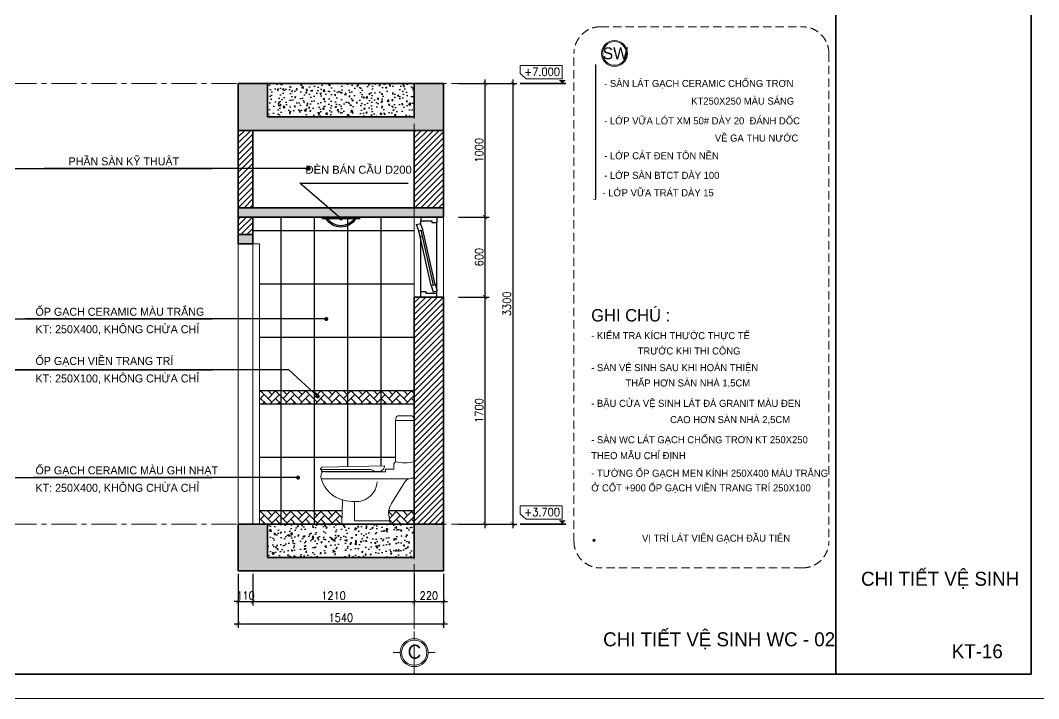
# Model space of a CAD drawing. Header units: millimetres. Extents: x -529782 to -142003, y -492574 to -273331.
# Drawn here: x -215221 to -207585, y -453544 to -448462 of the extents above; entities that cross this region are included whole.
import ezdxf
from ezdxf.enums import TextEntityAlignment as Align

# ---------------------------------------------------------------- set-up
doc = ezdxf.new("R2010")
doc.units = ezdxf.units.MM
doc.header["$LTSCALE"] = 500
doc.header["$MEASUREMENT"] = 0
doc.header["$PDMODE"] = 3
doc.linetypes.add('CENTER', pattern=[2, 1.25, -0.25, 0.25, -0.25])
doc.linetypes.add('HIDDEN', pattern=[0.375, 0.25, -0.125])
doc.layers.get('0').update_dxf_attribs({"linetype": 'CONTINUOUS', "lineweight": 13})
doc.layers.get('Defpoints').update_dxf_attribs({"color": 255, "linetype": 'CONTINUOUS', "lineweight": 13})
for name, color, linetype, lineweight in [('1.cat 30', 30, 'CONTINUOUS', 35), ('2.thay 145', 145, 'CONTINUOUS', 18), ('3.manh 08', 8, 'CONTINUOUS', 9), ('5.noi that 15', 15, 'CONTINUOUS', 9), ('6.khuat 75', 75, 'HIDDEN', 18), ('7.tim 67', 67, 'CENTER', 9), ('9.text \xad white', 7, 'CONTINUOUS', 15), ('CA.dim 08', 251, 'CONTINUOUS', 13), ('CA.text \xad white', 7, 'CONTINUOUS', 15), ('CA.thay 145', 145, 'CONTINUOUS', 18), ('Dim', 145, 'CONTINUOUS', 15), ('noithat', 15, 'CONTINUOUS', 9)]:
    doc.layers.add(name, color=color, linetype=linetype, lineweight=lineweight)
for name, color, linetype in [('Furniture', 155, 'CONTINUOUS'), ('HACH', 250, 'CONTINUOUS'), ('MANH', 5, 'CONTINUOUS'), ('NETTHAY', 7, 'CONTINUOUS'), ('THAY', 7, 'CONTINUOUS'), ('TUONG', 4, 'CONTINUOUS'), ('WHITE', 7, 'CONTINUOUS')]:
    doc.layers.add(name, color=color, linetype=linetype)
doc.styles.add('CA.JSC1', font='')
doc.styles.add('hdgroup', font='')
doc.styles.get("Standard").update_dxf_attribs({"font": 'txt.shx', "width": 0.9})
doc.styles.get('CA.JSC1').set_extended_font_data('.VnAvantH')
doc.styles.get('hdgroup').set_extended_font_data('.VnAvantH')
doc.dimstyles.new('CA 30', dxfattribs={"dimscale": 0, "dimtxt": 60, "dimasz": 30, "dimexe": 30, "dimexo": 0, "dimgap": 15, "dimtad": 1, "dimdec": 0, "dimzin": 0, "dimdsep": 46, "dimtxsty": 'Standard', "dimblk": 'ARCHTICK', "dimcen": 0.09, "dimdle": 30, "dimclrd": 256, "dimclre": 256, "dimclrt": 7, "dimadec": 0, "dimazin": 0, "dimtfac": 1, "dimtdec": 0, "dimtix": 1, "dimtmove": 2, "dimatfit": 3, "dimldrblk": 'DOT', "dimfxl": 1, "dimtolj": 1, "dimtzin": 0, "dimarcsym": 0})
pattern_1 = [(49.99999999999999, (-116857.2108846191, -27822.4589571422), (50.20821278205274, -4.392649448781658), [5.25, -57.75]), (355, (-116857.2108846191, -27822.4589571422), (-9.71259335291, 52.65344935900083), [4.2, -46.2]), (100.4514, (-116853.0268670191, -27822.82501094218), (40.49565671998151, 48.26076794426675), [4.461813299999996, -49.07994783999996]), (46.18420000000001, (-116857.2108846191, -27808.4589571422), (74.70687340379511, -11.58633100303127), [7.875, -86.625]), (96.6356, (-116850.9853124691, -27809.42448863218), (65.42638938840923, 68.18825096303092), [6.69272016, -73.61991]), (351.1842, (-116857.2108846191, -27808.4589571422), (65.42633615935391, 68.18830206477273), [6.3, -69.3]), (21, (-116850.2108846191, -27811.9589571422), (41.78349364829231, -28.18332234657372), [5.25, -57.75]), (326.0000000000001, (-116850.2108846191, -27811.9589571422), (17.03207323451072, 50.76050315327971), [4.2, -46.2]), (71.4514, (-116846.7289283091, -27814.30756956222), (58.8155840007043, 22.57713476969667), [4.4618133, -49.07994784]), (37.50000000000001, (-116857.2108846191, -27822.4589571422), (0.8511898722103468, 23.30256976819181), [0, -45.64, 0, -46.9, 0, -46.375]), (7.499999999999999, (-116857.2108846191, -27822.4589571422), (18.4148676209504, 27.60881983176522), [0, -26.74, 0, -44.59, 0, -17.675]), (327.5, (-116872.8208846191, -27822.4589571422), (37.36757053206864, -1.578841021406586), [0, -17.5, 0, -54.6, 0, -72.45]), (317.5, (-116879.8208846191, -27822.4589571422), (40.82303185396704, 7.007348763262234), [0, -22.75, 0, -36.26, 0, -51.45]), (45, (-116857.2108846191, -27822.4589571422), (-21.03642674029979, 21.03642674029979), []), (45, (-116857.2108846191, -27813.88395714218), (-21.03642674029979, 21.03642674029979), [])]
pattern_2 = [(45, (-116857.2108846191, -27822.4589571422), (-22.09708691207961, 22.09708691207961), [])]
pattern_3 = [(45, (-116857.2108846191, -27822.4589571422), (4.440892098500626e-15, 56.5685424949238), [120, -40]), (135, (-116828.9266133691, -27794.17468589218), (4.440892098500626e-15, 56.5685424949238), [120, -40])]
pattern_4 = [(49.99999999999999, (-116857.2108846191, -27822.4589571422), (107.589027390113, -9.412820247389266), [11.25, -123.75]), (355, (-116857.2108846191, -27822.4589571422), (-20.81270004195, 112.8288200550018), [9, -99]), (100.4514, (-116848.2451326191, -27823.24335814221), (86.77640725710323, 103.415931309143), [9.561028499999992, -105.1713167999999]), (46.18420000000001, (-116857.2108846191, -27792.4589571422), (160.0861572938467, -24.82785214935271), [16.875, -185.625]), (96.6356, (-116843.8703728691, -27794.52795319218), (140.1994058323055, 146.1176806350663), [14.3415432, -157.75695]), (351.1842, (-116857.2108846191, -27792.4589571422), (140.1992917700441, 146.1177901387987), [13.5, -148.5]), (21, (-116842.2108846191, -27799.9589571422), (89.53605781776925, -60.39283359980082), [11.25, -123.75]), (326.0000000000001, (-116842.2108846191, -27799.9589571422), (36.49729978823726, 108.772506757028), [9, -99]), (71.4514, (-116834.7495496691, -27804.9916980422), (126.0333942872235, 48.37957450649286), [9.5610285, -105.1713168]), (37.50000000000001, (-116857.2108846191, -27822.4589571422), (1.8239782975936, 49.93407807469672), [0, -97.8, 0, -100.5, 0, -99.375]), (7.499999999999999, (-116857.2108846191, -27822.4589571422), (39.46043061632229, 59.16175678235403), [0, -57.3, 0, -95.55, 0, -37.875]), (327.5, (-116890.6608846191, -27822.4589571422), (80.07336542586137, -3.38323076015697), [0, -37.5, 0, -117, 0, -155.25]), (317.5, (-116905.6608846191, -27822.4589571422), (87.47792540135794, 15.01574734984765), [0, -48.75, 0, -77.69999999999999, 0, -110.25])]

# ---------------------------------------------------------------- blocks, each defined once
blk = doc.blocks.new('Ìwefewf')
at = {"layer": 'MANH'}
for p, q in [((-95002.33444411517, -422245.7928821524), (-95002.33444411517, -422217.7159306065)), ((-94895.22940171388, -422695.1736892536), (-94987.57831978059, -422284.258171959)), ((-94882.33444411529, -422733.6389790602), (-94882.33444411529, -422229.7159306065)), ((-94926.1390281551, -422703.4558986969), (-95018.48794622181, -422292.5403814022)), ((-95002.33444411517, -422749.7159306061), (-95002.33444411517, -422329.4313879173)), ((-94882.33444411529, -422761.715930606), (-94882.33444411529, -422741.9933584666))]:
    blk.add_line(p, q, dxfattribs=at)
at = {"layer": 'NETTHAY'}
for p, q in [((-95002.33444411517, -422189.7159306066), (-94882.33444411529, -422189.7159306066)), ((-95002.33444411517, -422189.7159306066), (-95002.33444411517, -422217.7159306065)), ((-94882.33444411529, -422189.7159306066), (-94882.33444411529, -422229.7159306065)), ((-95035.36064138095, -422246.1759417404), (-95004.45101493975, -422237.8937322971)), ((-95018.48794622181, -422292.5403814022), (-95035.36064138095, -422246.1759417404)), ((-95018.48794622181, -422292.5403814022), (-94987.57831978059, -422284.258171959)), ((-94987.57831978059, -422284.258171959), (-95004.45101493975, -422237.8937322971)), ((-95002.33444411517, -422217.7159306065), (-94921.12971506835, -422217.7159306065)), ((-94921.12971506835, -422217.7159306065), (-94921.12971506835, -422229.7159306065)), ((-94921.12971506835, -422229.7159306065), (-94882.33444411529, -422229.7159306065)), ((-94926.1390281551, -422703.4558986969), (-94895.22940171388, -422695.1736892536)), ((-94926.1390281551, -422703.4558986969), (-94911.1274997319, -422749.8203383587)), ((-94911.1554757049, -422749.7159306061), (-94880.24584926371, -422741.4337211628)), ((-94895.22940171388, -422695.1736892536), (-94880.2178732907, -422741.5381289154)), ((-95002.33444411517, -422789.715930606), (-95002.33444411517, -422749.7159306061)), ((-94963.5391731621, -422749.7159306061), (-95002.33444411517, -422749.7159306061)), ((-94882.33444411529, -422789.7159306059), (-95002.33444411517, -422789.715930606)), ((-94963.5391731621, -422761.715930606), (-94963.5391731621, -422749.7159306061)), ((-94882.33444411529, -422761.715930606), (-94963.5391731621, -422761.715930606)), ((-94882.33444411529, -422789.7159306059), (-94882.33444411529, -422761.715930606))]:
    blk.add_line(p, q, dxfattribs=at)
at = {"layer": 'TUONG'}
blk.add_line((-95003.03313300118, -422288.3992766806), (-94910.68421493447, -422699.3147939752), dxfattribs=at)
blk = doc.blocks.new('BAN CAU CLASS- MBEN')
for p, q in [((41.0106981567078, 465.0460493651262), (41.0106981567078, 780.2872343275435)), ((180.8327875628565, 776.1386484590657), (41.0106981567078, 776.1386484590657)), ((58.95720048691146, 809.7916361066505), (163.1483984920778, 809.7916361066582)), ((180.8327875628584, 780.0836881571522), (180.8327875628347, 362.8714093535)), ((41.0106981567078, 465.0460493651262), (27.81910794397118, 454.6066791532721)), ((-514.1981211576676, 423.5105359767986), (-521.4606202559844, 412.3280743768337)), ((-519.9708775785002, 407.8550897368477), (-508.425364736835, 407.4823352446892)), ((-514.8815072706166, 401.217701272215), (-509.7059457395953, 407.5236796464396)), ((-508.425364736835, 407.4823352446892), (-157.5560914643938, 408.5900356699585)), ((-43.87514177284538, 436.2455236730621), (-507.6804933980929, 425.747019638553)), ((-489.9616591382619, 391.1954867584918), (-33.44549641330377, 391.1954867584918)), ((-72.63750976335723, 395.7941492881237), (-119.7187141531431, 394.5486669451657)), ((-42.58578904682145, 432.5231123307894), (-43.87514177284538, 436.2455236730621)), ((-33.44549641330377, 412.1602204582086), (-33.44549641330195, 391.1954867584918)), ((27.81910794397118, 412.1602204582086), (-33.44549641330377, 412.1602204582086)), ((27.81910794397118, 454.6066791532721), (27.81910794397118, 412.1602204582086)), ((142.4382926423095, 338.3122218058288), (-512.4158314626584, 338.3122218058288)), ((103.0935760172124, 302.3835261149879), (11.29836391721619, 153.9719424128489)), ((-362.4830759294564, 0), (-358.0460986878115, 180.2182248548056)), ((-12.13181603190606, 85.97884920171782), (0, 0)), ((0, 0), (-362.4830759294564, 0))]:
    blk.add_line(p, q)
at = {"color": 250}
for p, q in [((-119.7187141531431, 394.5486669451657), (-510.9814690483108, 393.6713016438116)), ((-266.2668682957737, 168.602312742757), (-266.2668682957737, 24.40603341819246)), ((-3.443748203741052, 24.40603341819246), (-266.2668682957737, 24.40603341819224))]:
    blk.add_line(p, q, dxfattribs=at)
for centre, radius, start, end in [((73.80071143652094, 780.5525264504122), 32.79108645349872, 116.9150587640877, 180.4635492884817), ((148.0427742830434, 780.5525264504122), 32.79108645349872, 359.5364507115182, 63.08494123591233), ((-518.9318115986862, 410.6857284202433), 3.015323111435175, 146.9981129699435, 249.8429105552986), ((-459.9556646380988, 354.6201467359388), 59.12956235664208, 149.3258388091812, 194.4004801951249), ((-510.9938292773513, 398.4458986903574), 4.774613045278679, 144.5122233602227, 270.1483240090278), ((-507.4150772379253, 414.3583609330362), 11.39175108790654, 91.33505392318797, 126.5436272594398), ((-496.8566750420359, 376.5078611895642), 16.22552277020144, 64.85257939200667, 149.3258388091812), ((-157.3430022700559, 351.1632378778868), 57.42719313753928, 49.06783620208678, 90.21260205923436), ((-110.7090871404871, 550.7012568919708), 159.5169489119355, 270.6783189094456, 280.0332004378061), ((-110.7090871404907, 550.7012568919654), 159.5169489119309, 280.0332004378061, 283.8079328806265), ((-98.68608218132977, 457.1648171481993), 66.66998574025801, 292.998631008854, 319.8839152161995), ((-103.7503653505864, 439.7316691523793), 61.58789398796279, 335.5155423523436, 353.2784067256825), ((-290.4016056623805, 406.826670712278), 236.4892495878124, 196.4356658317492, 255.4904042941923), ((-255.1141652378647, 326.5413796367998), 158.3323455168238, 265.9608227340858, 356.4969077420999), ((169.7136975729609, 271.1401077586493), 73.58255083028816, 98.3466428518462, 154.8744227893442), ((161.7154254876186, 362.8714093534963), 19.11736207521608, 261.9319785278598, 0), ((-275.0841663420379, 468.7128984031128), 300.2400845494127, 255.6194473215138, 271.68287525994), ((116.3710972834997, 79.73072406914912), 128.6547231865935, 144.7561273553895, 177.2163317058636)]:
    blk.add_arc(centre, radius, start, end)
blk.add_arc((108.3888217219665, 832.5695920628241), 373.6487200195416, 259.6113220608363, 281.1794525441984, dxfattribs=at)
blk = doc.blocks.new('khung co loan')
at = {"layer": '1.cat 30'}
blk.add_lwpolyline([(1158.281703106128, -14553.47590842255), (1158.281703106128, -303.4759079545038), (20658.28170374641, -303.4759079545038), (20658.28170374641, -14553.47590842255)], close=True, dxfattribs=at)
blk.add_lwpolyline([(18298.08122972515, -303.4759079552605), (18298.08122972515, -14553.47590842255)], dxfattribs=at)
at = {"layer": '3.manh 08'}
blk.add_lwpolyline([(0, -14850.00000048772), (21000.00000000023, -14850.00000048772), (21000.00000000023, -4.877219907939434e-07), (0, -4.877219907939434e-07)], close=True, dxfattribs=at)
blk = doc.blocks.new('bb')
at = {"layer": 'Dim'}
h = blk.add_hatch(color=1, dxfattribs=at)
edge = h.paths.add_edge_path()
edge.add_arc((0, 1.164153218269348e-10), 29.40240353671466, 0, 360)
at = {"layer": 'Dim', "color": 1}
for points in [[(0, 1.164153218269348e-10, 0, 0, 0), (0, 583.9412965970114, 90, 0, 0), (0, 784.8739543722477, 0, 0, 0)], [(0, 1.164153218269348e-10, 0, 0, 0), (583.941296596895, 1.164153218269348e-10, 90, 0, 0), (784.8739543720149, 1.164153218269348e-10, 0, 0, 0)]]:
    blk.add_lwpolyline(points, format="xyseb", dxfattribs=at)
blk.add_circle((0, 1.164153218269348e-10), 29.40240353671466, dxfattribs=at)
blk = doc.blocks.new('A$C41BA5761')
at = {"layer": '2.thay 145'}
blk.add_lwpolyline([(839.9994073519047, 524.9998310285737, -3898660.642287513), (839.9994073521084, 525.0001542164828, 1.154242490888426e-06), (839.9994073524431, 524.9999926225864, 1.154242490888426e-06)], format="xyb", dxfattribs=at)
at = {"layer": '3.manh 08'}
for p, q in [((524.9994049160159, 1050.000159478077), (524.9994049160159, 875.0001713204256)), ((174.9994048396911, 525.0001523148676), (-0.000583361616008915, 525.0001523148676)), ((874.9994049923262, 525.0001523148676), (1049.999393193633, 525.0001523148676)), ((524.9994049160159, 0.0001831847475841641), (524.9994049160159, 175.000171342399))]:
    blk.add_line(p, q, dxfattribs=at)
blk.add_arc((524.9994049160159, 525.0001713313977), 349.9999999890093, 359.9999968883953, 359.9999381014106, dxfattribs=at)
blk = doc.blocks.new('_ArchTick')
at = {"color": 1, "linetype": 'ByBlock', "const_width": 0.150000081}
blk.add_lwpolyline([(-0.5000002699998731, -0.5000002699998731), (0.5000002699998731, 0.5000002699998731)], dxfattribs=at)
blk = doc.blocks.new('*D887')
at = {"layer": 'CA.dim 08', "lineweight": -2, "transparency": 16777216}
for p, q in [((-213587.1843569016, -452608.5178750593), (-213587.1843569016, -452847.86738848)), ((-213477.1843569017, -452608.5178750593), (-213477.1843569017, -452847.86738848)), ((-213587.1843569016, -452817.86738848), (-213617.1843569016, -452817.86738848)), ((-213587.1843569016, -452817.86738848), (-213477.1843569017, -452817.86738848)), ((-213477.1843569017, -452817.86738848), (-213447.1843569017, -452817.86738848))]:
    blk.add_line(p, q, dxfattribs=at)
at = {"layer": 'Defpoints', "color": 0, "transparency": 16777216}
for p in [(-213587.1843569016, -452608.5178750593), (-213477.1843569017, -452608.5178750593), (-213477.1843569017, -452817.86738848)]:
    blk.add_point(p, dxfattribs=at)
at = {"layer": 'CA.dim 08', "lineweight": -2, "transparency": 16777216, "xscale": 30, "yscale": 30, "zscale": 30}
blk.add_blockref('_ArchTick', (-213587.1843569016, -452817.86738848), dxfattribs=at)
at = {"layer": 'CA.dim 08', "lineweight": -2, "transparency": 16777216, "xscale": 30, "yscale": 30, "zscale": 30, "rotation": 180}
blk.add_blockref('_ArchTick', (-213477.1843569017, -452817.86738848), dxfattribs=at)
at = {"layer": 'CA.dim 08', "color": 7, "transparency": 16777216, "insert": (-213532.1843569016, -452772.86738848), "char_height": 60, "attachment_point": 5}
blk.add_mtext('\\A1;110', dxfattribs=at)
blk = doc.blocks.new('_DOT')
at = {"color": 1, "linetype": 'ByBlock'}
blk.add_line((-0.5, 0), (-1, 0), dxfattribs=at)
at = {"color": 1, "linetype": 'ByBlock', "const_width": 0.5}
blk.add_lwpolyline([(-0.25, 0, 1), (0.25, 0, 1)], format="xyb", close=True, dxfattribs=at)
blk = doc.blocks.new('DOT')
at = {"layer": 'THAY', "color": 0, "linetype": 'ByBlock'}
blk.add_line((-0.5, 0), (-1, 0), dxfattribs=at)
at = {"layer": 'THAY', "color": 0, "linetype": 'ByBlock', "const_width": 0.5}
blk.add_lwpolyline([(-0.25, 0, 1), (0.25, 0, 1)], format="xyb", close=True, dxfattribs=at)
blk = doc.blocks.new('*D888')
at = {"layer": 'CA.dim 08', "lineweight": -2, "transparency": 16777216}
for p, q in [((-213477.1843569017, -452608.5178750593), (-213477.1843569017, -452847.86738848)), ((-212267.1843569016, -452608.5178750593), (-212267.1843569016, -452847.86738848)), ((-213507.1843569017, -452817.86738848), (-212237.1843569016, -452817.86738848))]:
    blk.add_line(p, q, dxfattribs=at)
at = {"layer": 'Defpoints', "color": 0, "transparency": 16777216}
for p in [(-213477.1843569017, -452608.5178750593), (-212267.1843569016, -452608.5178750593), (-212267.1843569016, -452817.86738848)]:
    blk.add_point(p, dxfattribs=at)
at = {"layer": 'CA.dim 08', "lineweight": -2, "transparency": 16777216, "xscale": 30, "yscale": 30, "zscale": 30, "rotation": 180}
blk.add_blockref('_ArchTick', (-213477.1843569017, -452817.86738848), dxfattribs=at)
at = {"layer": 'CA.dim 08', "lineweight": -2, "transparency": 16777216, "xscale": 30, "yscale": 30, "zscale": 30}
blk.add_blockref('_ArchTick', (-212267.1843569016, -452817.86738848), dxfattribs=at)
at = {"layer": 'CA.dim 08', "color": 7, "transparency": 16777216, "insert": (-212872.1843569016, -452772.86738848), "char_height": 60, "attachment_point": 5}
blk.add_mtext('\\A1;1210', dxfattribs=at)
blk = doc.blocks.new('*D889')
at = {"layer": 'CA.dim 08', "lineweight": -2, "transparency": 16777216}
for p, q in [((-212267.1843569016, -452608.5178750593), (-212267.1843569016, -452847.86738848)), ((-212047.1843569016, -452608.5178750593), (-212047.1843569016, -452847.86738848)), ((-212297.1843569016, -452817.86738848), (-212017.1843569016, -452817.86738848))]:
    blk.add_line(p, q, dxfattribs=at)
at = {"layer": 'Defpoints', "color": 0, "transparency": 16777216}
for p in [(-212267.1843569016, -452608.5178750593), (-212047.1843569016, -452608.5178750593), (-212047.1843569016, -452817.86738848)]:
    blk.add_point(p, dxfattribs=at)
at = {"layer": 'CA.dim 08', "lineweight": -2, "transparency": 16777216, "xscale": 30, "yscale": 30, "zscale": 30, "rotation": 180}
blk.add_blockref('_ArchTick', (-212267.1843569016, -452817.86738848), dxfattribs=at)
at = {"layer": 'CA.dim 08', "lineweight": -2, "transparency": 16777216, "xscale": 30, "yscale": 30, "zscale": 30}
blk.add_blockref('_ArchTick', (-212047.1843569016, -452817.86738848), dxfattribs=at)
at = {"layer": 'CA.dim 08', "color": 7, "transparency": 16777216, "insert": (-212157.1843569016, -452772.86738848), "char_height": 60, "attachment_point": 5}
blk.add_mtext('\\A1;220', dxfattribs=at)
blk = doc.blocks.new('*D890')
at = {"layer": 'CA.dim 08', "lineweight": -2, "transparency": 16777216}
for p, q in [((-213587.1843569016, -452608.5178750593), (-213587.1843569016, -453012.8269692886)), ((-212047.1843569016, -452608.5178750593), (-212047.1843569016, -453012.8269692886)), ((-213617.1843569016, -452982.8269692886), (-212017.1843569016, -452982.8269692886))]:
    blk.add_line(p, q, dxfattribs=at)
at = {"layer": 'Defpoints', "color": 0, "transparency": 16777216}
for p in [(-213587.1843569016, -452608.5178750593), (-212047.1843569016, -452608.5178750593), (-212047.1843569016, -452982.8269692886)]:
    blk.add_point(p, dxfattribs=at)
at = {"layer": 'CA.dim 08', "lineweight": -2, "transparency": 16777216, "xscale": 30, "yscale": 30, "zscale": 30, "rotation": 180}
blk.add_blockref('_ArchTick', (-213587.1843569016, -452982.8269692886), dxfattribs=at)
at = {"layer": 'CA.dim 08', "lineweight": -2, "transparency": 16777216, "xscale": 30, "yscale": 30, "zscale": 30}
blk.add_blockref('_ArchTick', (-212047.1843569016, -452982.8269692886), dxfattribs=at)
at = {"layer": 'CA.dim 08', "color": 7, "transparency": 16777216, "insert": (-212817.1843569016, -452937.8269692886), "char_height": 60, "attachment_point": 5}
blk.add_mtext('\\A1;1540', dxfattribs=at)
blk = doc.blocks.new('*D891')
at = {"layer": 'CA.dim 08', "lineweight": -2, "transparency": 16777216}
for p, q in [((-211936.0144866713, -450535.9630186516), (-211705.4867677671, -450535.9630186516)), ((-211735.4867677671, -452265.9630186514), (-211735.4867677671, -450505.9630186516)), ((-211936.0144866713, -452235.9630186514), (-211705.4867677671, -452235.9630186514))]:
    blk.add_line(p, q, dxfattribs=at)
at = {"layer": 'Defpoints', "color": 0, "transparency": 16777216}
for p in [(-211936.0144866713, -450535.9630186516), (-211735.4867677671, -450535.9630186516), (-211936.0144866713, -452235.9630186514)]:
    blk.add_point(p, dxfattribs=at)
at = {"layer": 'CA.dim 08', "lineweight": -2, "transparency": 16777216, "xscale": 30, "yscale": 30, "zscale": 30}
for p, rotation in [((-211735.4867677671, -450535.9630186516), 90), ((-211735.4867677671, -452235.9630186514), 270)]:
    blk.add_blockref('_ArchTick', p, dxfattribs=dict(at, rotation=rotation))
at = {"layer": 'CA.dim 08', "color": 7, "transparency": 16777216, "insert": (-211780.4867677671, -451385.9630186513), "char_height": 60, "attachment_point": 5, "rotation": 90}
blk.add_mtext('\\A1;1700', dxfattribs=at)
blk = doc.blocks.new('*D892')
at = {"layer": 'CA.dim 08', "lineweight": -2, "transparency": 16777216}
for p, q in [((-211735.4867677671, -450565.9630186516), (-211735.4867677671, -449905.9630186514)), ((-211936.0144866713, -449935.9630186514), (-211705.4867677671, -449935.9630186514)), ((-211936.0144866713, -450535.9630186516), (-211705.4867677671, -450535.9630186516))]:
    blk.add_line(p, q, dxfattribs=at)
at = {"layer": 'Defpoints', "color": 0, "transparency": 16777216}
for p in [(-211936.0144866713, -449935.9630186514), (-211735.4867677671, -449935.9630186514), (-211936.0144866713, -450535.9630186516)]:
    blk.add_point(p, dxfattribs=at)
at = {"layer": 'CA.dim 08', "lineweight": -2, "transparency": 16777216, "xscale": 30, "yscale": 30, "zscale": 30}
for p, rotation in [((-211735.4867677671, -449935.9630186514), 90), ((-211735.4867677671, -450535.9630186516), 270)]:
    blk.add_blockref('_ArchTick', p, dxfattribs=dict(at, rotation=rotation))
at = {"layer": 'CA.dim 08', "color": 7, "transparency": 16777216, "insert": (-211780.4867677671, -450235.9630186513), "char_height": 60, "attachment_point": 5, "rotation": 90}
blk.add_mtext('\\A1;600', dxfattribs=at)
blk = doc.blocks.new('*D893')
at = {"layer": 'CA.dim 08', "lineweight": -2, "transparency": 16777216}
for p, q in [((-211936.0144866713, -448935.9630186515), (-211705.4867677671, -448935.9630186515)), ((-211735.4867677671, -449965.9630186514), (-211735.4867677671, -448905.9630186515)), ((-211936.0144866713, -449935.9630186514), (-211705.4867677671, -449935.9630186514))]:
    blk.add_line(p, q, dxfattribs=at)
at = {"layer": 'Defpoints', "color": 0, "transparency": 16777216}
for p in [(-211936.0144866713, -448935.9630186515), (-211735.4867677671, -448935.9630186515), (-211936.0144866713, -449935.9630186514)]:
    blk.add_point(p, dxfattribs=at)
at = {"layer": 'CA.dim 08', "lineweight": -2, "transparency": 16777216, "xscale": 30, "yscale": 30, "zscale": 30}
for p, rotation in [((-211735.4867677671, -448935.9630186515), 90), ((-211735.4867677671, -449935.9630186514), 270)]:
    blk.add_blockref('_ArchTick', p, dxfattribs=dict(at, rotation=rotation))
at = {"layer": 'CA.dim 08', "color": 7, "transparency": 16777216, "insert": (-211780.4867677671, -449435.9630186512), "char_height": 60, "attachment_point": 5, "rotation": 90}
blk.add_mtext('\\A1;1000', dxfattribs=at)
blk = doc.blocks.new('*D894')
at = {"layer": 'CA.dim 08', "lineweight": -2, "transparency": 16777216}
for p, q in [((-211936.0144866713, -448935.9630186515), (-211497.7326705596, -448935.9630186515)), ((-211527.7326705596, -448905.9630186515), (-211527.7326705596, -452265.9630186514)), ((-211936.0144866713, -452235.9630186514), (-211497.7326705596, -452235.9630186514))]:
    blk.add_line(p, q, dxfattribs=at)
at = {"layer": 'Defpoints', "color": 0, "transparency": 16777216}
for p in [(-211936.0144866713, -448935.9630186515), (-211936.0144866713, -452235.9630186514), (-211527.7326705596, -452235.9630186514)]:
    blk.add_point(p, dxfattribs=at)
at = {"layer": 'CA.dim 08', "lineweight": -2, "transparency": 16777216, "xscale": 30, "yscale": 30, "zscale": 30}
for p, rotation in [((-211527.7326705596, -448935.9630186515), 90), ((-211527.7326705596, -452235.9630186514), 270)]:
    blk.add_blockref('_ArchTick', p, dxfattribs=dict(at, rotation=rotation))
at = {"layer": 'CA.dim 08', "color": 7, "transparency": 16777216, "insert": (-211572.7326705597, -450585.9630186512), "char_height": 60, "attachment_point": 5, "rotation": 90}
blk.add_mtext('\\A1;3300', dxfattribs=at)
blk = doc.blocks.new('ki hieu cost')
at = {"layer": '1.cat 30'}
blk.add_line((-119312.6479903211, -196389.5266377838), (-118175.9534743076, -196389.5266377837), dxfattribs=at)
at = {"layer": '3.manh 08'}
blk.add_lwpolyline([(-119227.225577535, -195933.8747298737), (-119227.225577535, -196268.1983629046), (-118320.4604987512, -196268.1983629046), (-118175.9534743076, -196138.8011558482), (-118175.9534743076, -195933.8747298737)], close=True, dxfattribs=at)
blk.add_solid([(-119312.6479903211, -196299.0221607631), (-119141.803164749, -196299.0221607631), (-119227.225577535, -196389.5266377839)], dxfattribs=at)
blk = doc.blocks.new('A$C681C459E')
at = {"layer": 'Furniture'}
blk.add_line((287.1400732230395, 120.0002507690806), (-0.0003765153232961893, 120.0002507690806), dxfattribs=at)
blk.add_arc((143.5698483538581, 174.07215624128), 128.7653529899965, 209.8404543031318, 330.1595456968682, dxfattribs=at)
at = {"layer": 'WHITE'}
blk.add_line((287.1400732230395, 110.0002507690806), (-0.0003765153232961893, 110.0002507690806), dxfattribs=at)
blk.add_arc((143.5698483538581, 174.07215624128), 118.7653529899965, 212.6484608281172, 327.3515391718828, dxfattribs=at)

msp = doc.modelspace()

# ---------------------------------------------------------------- hatches: boundary and pattern name
at = {"layer": 'HACH'}
h = msp.add_hatch(dxfattribs=at)
h.set_pattern_fill('CHAU-01', color=256, scale=7, style=0, pattern_type=2)
h.set_pattern_definition(pattern_1)
h.paths.add_polyline_path([(-213367.1843569016, -448935.9630186512), (-213587.1843569016, -448935.9630186514), (-213587.1843569016, -449285.9630186512), (-213367.1843569016, -449285.9630186512), (-212047.1843569016, -449285.9630186514), (-212047.1843569016, -448935.9630186511), (-212267.1843569016, -448935.9630186511), (-212267.1843569016, -449185.9630186512), (-213367.1843569016, -449185.9630186512)])
h = msp.add_hatch(dxfattribs=at)
h.set_pattern_fill('AR-CONC', color=256, scale=15, style=0)
h.set_pattern_definition(pattern_4)
h.paths.add_polyline_path([(-213367.1843569016, -448935.9630186514), (-213367.1843569016, -449185.9630186512), (-212267.1843569016, -449185.9630186512), (-212267.1843569016, -448935.9630186514)])
h = msp.add_hatch(dxfattribs=at)
h.set_pattern_fill('ANSI31', color=256, scale=250, style=0)
h.set_pattern_definition(pattern_2)
h.paths.add_polyline_path([(-213587.1843569016, -449865.9630186514), (-213477.1843569017, -449865.9630186514), (-213477.1843569017, -449285.9630186511), (-213587.1843569016, -449285.9630186511)])
h.paths.add_polyline_path([(-213477.1843569017, -449935.9630186512), (-213587.1843569016, -449935.9630186512), (-213587.1843569016, -450065.9630186514), (-213477.1843569017, -450065.9630186514)])
h.paths.add_polyline_path([(-212047.1843569016, -449285.9630186512), (-212267.1843569016, -449285.9630186512), (-212267.1843569016, -449865.9630186514), (-212047.1843569016, -449865.9630186512)])
h = msp.add_hatch(dxfattribs=at)
h.set_pattern_fill('CHAU-01', color=256, scale=7, style=0, pattern_type=2)
h.set_pattern_definition(pattern_1)
h.paths.add_polyline_path([(-213587.1843569016, -449865.9630186514), (-213587.1843569016, -449935.9630186512), (-212047.1843569016, -449935.9630186511), (-212047.1843569016, -449865.9630186514)])
h.paths.add_polyline_path([(-213477.1843569017, -450135.9630186514), (-213477.1843569017, -450065.9630186514), (-213587.1843569016, -450065.9630186514), (-213587.1843569016, -450135.9630186514)])
h = msp.add_hatch(dxfattribs=at)
h.set_pattern_fill('ANSI31', color=256, scale=250, style=0)
h.set_pattern_definition(pattern_2)
h.paths.add_polyline_path([(-212267.1843569016, -451455.1452000724, -0.004045252815575779), (-212267.1843569016, -451455.6757843292), (-212267.1843569016, -452235.9630186511), (-212047.1843569016, -452235.9630186511), (-212047.1843569016, -450535.9630186511), (-212267.1843569016, -450535.9630186512)])
h = msp.add_hatch(dxfattribs=at)
h.set_pattern_fill('AR-HBONE', color=256, scale=10, style=0)
h.set_pattern_definition(pattern_3)
h.paths.add_polyline_path([(-213267.1843569014, -451335.9630186511), (-213267.1843569014, -451235.9630186514), (-213427.1843569017, -451235.9630186514), (-213427.1843569017, -451335.9630186514)])
h.paths.add_polyline_path([(-213017.1843569015, -451335.9630186511), (-213017.1843569015, -451235.9630186512), (-213267.1843569014, -451235.9630186511), (-213267.1843569014, -451335.9630186511)])
h.paths.add_polyline_path([(-213017.1843569015, -451235.9630186511), (-213017.1843569015, -451335.9630186511), (-212767.1843569015, -451335.9630186512), (-212767.1843569015, -451235.9630186512)])
h.paths.add_polyline_path([(-212767.1843569015, -451235.9630186514), (-212767.1843569015, -451335.9630186511), (-212517.1843569016, -451335.9630186511), (-212517.1843569016, -451235.9630186512)])
h.paths.add_polyline_path([(-212517.1843569016, -451235.9630186511), (-212517.1843569016, -451335.9630186511), (-212267.1843569016, -451335.9630186511), (-212267.1843569016, -451235.9630186511)])
h = msp.add_hatch(dxfattribs=at)
h.set_pattern_fill('AR-HBONE', color=256, scale=10, style=0)
h.set_pattern_definition(pattern_3)
h.paths.add_polyline_path([(-213267.1843569014, -452235.9630186511), (-213267.1843569014, -452135.9630186514), (-213427.1843569017, -452135.9630186514), (-213427.1843569017, -452235.9630186512)])
h.paths.add_polyline_path([(-213267.1843569014, -452135.9630186514), (-213267.1843569014, -452235.9630186512), (-213017.1843569014, -452235.9630186512), (-213017.1843569014, -452135.9630186514)])
h.paths.add_polyline_path([(-212810.5002203939, -452235.9630186512), (-212808.0382178716, -452135.9630186514), (-213017.1843569014, -452135.9630186514), (-213017.1843569014, -452235.9630186512)])
h.paths.add_polyline_path([(-212267.1843569016, -452235.9630186511), (-212267.1843569016, -452135.9630186511), (-212458.6940469742, -452135.9630186511, 0.02741257005939064), (-212460.1489604964, -452149.9841694495), (-212448.0171444644, -452235.9630186511)])
h = msp.add_hatch(dxfattribs=at)
h.set_pattern_fill('CHAU-01', color=256, scale=7, style=0, pattern_type=2)
h.set_pattern_definition(pattern_1)
h.paths.add_polyline_path([(-213367.1843569016, -452235.9630186512), (-213587.1843569016, -452235.9630186514), (-213587.1843569016, -452585.9630186511), (-213367.1843569016, -452585.9630186512), (-212047.1843569016, -452585.9630186514), (-212047.1843569016, -452235.9630186511), (-212267.1843569016, -452235.9630186511), (-212267.1843569016, -452485.9630186512), (-213367.1843569016, -452485.9630186512)])
h = msp.add_hatch(dxfattribs=at)
h.set_pattern_fill('AR-CONC', color=256, scale=15, style=0)
h.set_pattern_definition(pattern_4)
h.paths.add_polyline_path([(-212267.1843569016, -452485.9630186512), (-212267.1843569016, -452235.9630186514), (-213367.1843569016, -452235.9630186512), (-213367.1843569016, -452485.9630186512)])

# ---------------------------------------------------------------- linework, layer by layer
at = {"layer": '1.cat 30'}
for p, q in [((-213587.1843569016, -450135.9630186514), (-213587.1843569016, -448935.9630186512)), ((-213587.1843569016, -448935.9630186514), (-212047.1843569016, -448935.9630186512)), ((-212267.1843569016, -449185.9630186514), (-212267.1843569016, -448935.9630186512)), ((-212047.1843569016, -449935.9630186511), (-212047.1843569016, -448935.9630186512)), ((-213367.1843569016, -449185.9630186512), (-212267.1843569016, -449185.9630186512)), ((-213587.1843569016, -449285.9630186512), (-212047.1843569016, -449285.9630186512)), ((-213477.1843569017, -449865.9630186514), (-213477.1843569017, -449285.9630186512)), ((-212267.1843569016, -449865.9630186514), (-212267.1843569016, -449285.9630186512)), ((-213587.1843569017, -449865.9630186514), (-212047.1843569016, -449865.9630186514)), ((-212047.1843569016, -449865.9630186514), (-212047.1843569016, -449935.9630186512)), ((-213587.1843569017, -449935.9630186514), (-212047.1843569016, -449935.9630186512)), ((-213477.1843569017, -450135.9630186514), (-213477.1843569017, -449935.9630186514)), ((-213587.1843569017, -450065.9630186514), (-213477.1843569017, -450065.9630186514)), ((-213587.1843569017, -450135.9630186514), (-213477.1843569017, -450135.9630186514)), ((-212267.1843569016, -452485.9630186514), (-212267.1843569016, -450535.9630186511)), ((-212267.1843569016, -450535.9630186511), (-212047.1843569016, -450535.9630186512)), ((-212047.1843569016, -452585.9630186512), (-212047.1843569016, -450535.9630186512)), ((-213587.1843569016, -452585.9630186512), (-213587.1843569016, -452235.9630186512)), ((-213587.1843569016, -452235.9630186514), (-212047.1843569016, -452235.9630186512)), ((-213367.1843569016, -452485.9630186512), (-212267.1843569016, -452485.9630186512)), ((-213587.1843569016, -452585.9630186512), (-212047.1843569016, -452585.9630186512))]:
    msp.add_line(p, q, dxfattribs=at)
for points in [[(-213367.1843569016, -449185.9630186512), (-213367.1843569016, -448935.9630186512), (-213587.1843569016, -448935.9630186512), (-213587.1843569016, -449285.9630186512), (-213367.1843569016, -449285.9630186512)], [(-212267.1843569016, -449285.9630186512), (-212047.1843569016, -449285.9630186512), (-212047.1843569016, -448935.9630186512), (-212267.1843569016, -448935.9630186512), (-212267.1843569016, -449185.9630186512)], [(-213367.1843569016, -452485.9630186512), (-213367.1843569016, -452235.9630186512), (-213587.1843569016, -452235.9630186512), (-213587.1843569016, -452585.9630186512), (-213367.1843569016, -452585.9630186512)], [(-212267.1843569016, -452585.9630186512), (-212047.1843569016, -452585.9630186512), (-212047.1843569016, -452235.9630186512), (-212267.1843569016, -452235.9630186512), (-212267.1843569016, -452485.9630186512)]]:
    msp.add_lwpolyline(points, dxfattribs=at)
at = {"layer": '2.thay 145'}
msp.add_circle((-210765.0525744258, -448709.8026369337), 88.64600775492576, dxfattribs=at)
at = {"layer": '3.manh 08', "color": 8}
msp.add_circle((-210765.0525744258, -448709.8026369337), 96.70473573264628, dxfattribs=at)
at = {"layer": '5.noi that 15', "color": 2, "ltscale": 5}
for points in [[(-210907.5535274988, -448790.2135399897, 5.934054885594596, 5.934054885594596, 0), (-210907.5535274988, -449802.9908310499, 5.934054885594596, 5.934054885594596, 0), (-210923.8530589693, -449802.9908310499, 0, 0, 0), (-210923.853058969, -448709.8026369337, 0, 0, 0), (-210866.0049927463, -448709.8026369337, 0, 0, 0)], [(-210904.3677655579, -448790.2135399897, 5.934054885594596, 5.934054885594596, 0), (-210904.3677655579, -449802.9908310499, 5.934054885594596, 5.934054885594596, 0), (-210920.6672970283, -449802.9908310499, 0, 0, 0), (-210920.6672970283, -448709.8026369337, 0, 0, 0), (-210862.8192308054, -448709.8026369337, 0, 0, 0)]]:
    msp.add_lwpolyline(points, format="xyseb", dxfattribs=at)
at = {"layer": '6.khuat 75', "ltscale": 0.5}
msp.add_lwpolyline([(-211069.1752133349, -448709.7138794973, -0.414213562373095), (-210869.1752133349, -448509.7138794973), (-209357.4370044557, -448509.7138794973, -0.414213562373095), (-209157.4370044557, -448709.7138794973), (-209157.4370044557, -452365.4142041018, -0.414213562373095), (-209357.4370044557, -452565.4142041018), (-210869.1752133349, -452565.4142041018, -0.414213562373095), (-211069.1752133349, -452365.4142041018)], format="xyb", close=True, dxfattribs=at)
at = {"layer": '7.tim 67', "ltscale": 0.3}
for p, q in [((-211199.6239444732, -448935.9630186512), (-219748.2968995355, -448935.9630186512)), ((-212267.1843569016, -448935.9630186512), (-212267.1843569016, -453360.3197307412)), ((-211199.6239444732, -452235.9630186511), (-219748.2968995354, -452235.9630186511))]:
    msp.add_line(p, q, dxfattribs=at)
at = {"layer": 'CA.thay 145'}
for p, q in [((-213477.1843569017, -450135.9630186514), (-213587.1843569016, -450135.9630186514)), ((-213587.1843569016, -450135.9630186514), (-213587.1843569016, -452235.9630186512)), ((-213477.1843569017, -452235.9630186512), (-213477.1843569017, -450135.9630186514)), ((-213427.1843569017, -452235.9630186512), (-213427.1843569017, -450135.9630186514)), ((-213587.1843569016, -452235.9630186512), (-213477.1843569017, -452235.9630186512))]:
    msp.add_line(p, q, dxfattribs=at)
for points in [[(-212047.1843569016, -449935.9630186511), (-212267.1843569016, -449935.9630186511), (-212267.1843569016, -450535.9630186511), (-212047.1843569016, -450535.9630186511)], [(-213427.1843569017, -450135.9630186514), (-213477.1843569016, -450135.9630186514), (-213477.1843569016, -452235.9630186512), (-213427.1843569017, -452235.9630186512)]]:
    msp.add_lwpolyline(points, close=True, dxfattribs=at)
at = {"layer": 'HACH'}
for p, q in [((-213267.1843569015, -449935.9630186511), (-213267.1843569014, -452235.9630186512)), ((-213017.1843569015, -449935.9630186511), (-213017.1843569014, -452235.9630186512)), ((-212767.1843569016, -449935.9630186511), (-212767.1843569015, -451805.9488911973)), ((-212517.1843569016, -449935.9630186511), (-212517.1843569016, -451800.2899957157)), ((-213477.1843569016, -450035.9630186512), (-212267.1843569019, -450035.9630186511)), ((-213427.1843569019, -450435.9630186514), (-212267.1843569018, -450435.9630186511)), ((-213427.1843569018, -450835.9630186514), (-212267.1843569018, -450835.9630186511)), ((-213427.1843569018, -451235.9630186514), (-212267.1843569017, -451235.9630186511)), ((-213427.1843569017, -451335.9630186514), (-212267.1843569017, -451335.9630186511)), ((-213427.1843569017, -451735.9630186514), (-212407.0064463078, -451735.9630186511)), ((-213427.1843569017, -452135.9630186514), (-212808.0382178716, -452135.9630186514)), ((-212458.6940469742, -452135.9630186511), (-212267.1843569016, -452135.9630186511))]:
    msp.add_line(p, q, dxfattribs=at)

# ---------------------------------------------------------------- block references
at = {"layer": '1.cat 30'}
msp.add_blockref('Ìwefewf', (-117214.8499127864, -27746.24708804517), dxfattribs=at)
at = {"layer": '2.thay 145'}
for name, p, xscale, yscale, zscale in [('khung co loan', (-220467.5462226541, -444323.1591949441), 0.6209623455069959, 0.6209623455069959, 0.6209623455069959), ('ki hieu cost', (-246924.94746438, -390019.1050296024), -0.2999999999883585, 0.3000000000465661, 0.3000000000000001), ('ki hieu cost', (-246924.94746438, -393319.1050296024), -0.2999999999883585, 0.3000000000465661, 0.3000000000000001), ('A$C41BA5761', (-212424.6841783703, -453357.3774553412), 0.2999999999883585, 0.2999999999883585, 0.2999999999883585)]:
    msp.add_blockref(name, p, dxfattribs=dict(at, xscale=xscale, yscale=yscale, zscale=zscale))
at = {"layer": 'noithat', "color": 251}
msp.add_blockref('BAN CAU CLASS- MBEN', (-212448.0171444644, -452235.9630186512), dxfattribs=at)
at = {"layer": 'THAY', "xscale": -1}
msp.add_blockref('A$C681C459E', (-212673.6145085479, -450055.9632694203), dxfattribs=at)
at = {"layer": 'THAY', "xscale": -0.3015578525373712, "yscale": 0.3015578525373712, "zscale": 0.3015578525748047, "rotation": 270}
msp.add_blockref('bb', (-210918.4963456618, -452357.702204264), dxfattribs=at)

# ---------------------------------------------------------------- texts
at = {"layer": '9.text \xad white'}
for s, height, style, p in [('sw', 88.34702712152479, 'CA.JSC1', (-210853.691060042, -448752.8183604042)), ('phÇn sµn kü thuËt', 60, 'CA.JSC1', (-214859.8033817134, -449548.4783796219)), ('èp g¹ch ceramic mµu tr¾ng', 60, 'CA.JSC1', (-215107.5490300926, -450675.413931736)), ('ghi chó :', 92.76437847760103, 'CA.JSC1', (-210940.1440835396, -450718.2287819217)), ('kt: 250x400, kh«ng chõa chØ', 60, 'CA.JSC1', (-215107.5490300926, -450806.3336407727)), ('èp g¹ch viÒn trang trÝ', 60, 'CA.JSC1', (-215107.5490300926, -451044.1834098939)), ('kt: 250x100, kh«ng chõa chØ', 60, 'CA.JSC1', (-215107.5490300926, -451175.1031189306)), ('èp g¹ch ceramic mµu ghi nh¹t', 60, 'CA.JSC1', (-215107.5490300926, -451863.832790936)), ('kt: 250x400, kh«ng chõa chØ', 60, 'CA.JSC1', (-215107.5490300926, -451994.7524999727)), ('vÞ trÝ l¸t viªn g¹ch ®Çu tiªn', 53.00821627342912, 'hdgroup', (-210558.4589572675, -452368.6018311651)), ('chi tiÕt vÖ sinh', 105, 'CA.JSC1', (-208916.0334240106, -452698.8695455689)), ('chi tiÕt vÖ sinh wc - 02', 105, 'CA.JSC1', (-210850.4310047312, -453152.5827914691))]:
    msp.add_text(s, height=height, dxfattribs=dict(at, style=style)).set_placement(p)
at = {"layer": '9.text \xad white', "style": 'CA.JSC1'}
msp.add_text('c', height=104.9999929200395, dxfattribs=at).set_placement((-212265.5341669819, -453192.8274422132), align=Align.MIDDLE)
msp.add_text('kt-16', height=105, dxfattribs=at).set_placement((-208044.6853497922, -453241.9801978145), align=Align.CENTER)
at = {"layer": '9.text \xad white', "lineweight": 100, "char_height": 60, "width": 273.45, "attachment_point": 3}
for s, insert in [('+7.000', (-211174.4840088533, -448817.0330258461)), ('+3.700', (-211174.4840088533, -452117.0330258462))]:
    msp.add_mtext(s, dxfattribs=dict(at, insert=insert))
at = {"layer": '9.text \xad white', "insert": (-213082.4556803377, -449550.9957250458), "char_height": 60.00000000058208, "width": 1615.648749503107, "attachment_point": 1, "style": 'hdgroup'}
msp.add_mtext('{\\f.VnArialH|b0|i0|c0|p34;®Ìn b¸n cÇu d200}', dxfattribs=at)
at = {"layer": 'CA.text \xad white', "style": 'CA.JSC1'}
for s, p in [('- Sµn l¸t g¹ch cERamic chèng tr¬n ', (-210842.9666109356, -448961.1936322495)), ('kt250x250 mµU s¸NG', (-210189.7632876575, -449093.0841211971)), ('- Líp v÷a lãt xm 50# dµy 20  ®¸nh dèc ', (-210842.9666109356, -449241.3620350662)), ('vÒ ga thu n\xadíc', (-210012.4534327223, -449370.1976525844)), ('- Líp c¸t ®en t«n nÒn', (-210842.9666109356, -449502.898138736)), ('- Líp sµn btct dµy 100', (-210842.9666109356, -449649.8335631177)), ('- líp v÷a tr¸t dµy 15', (-210855.0577777743, -449780.2588626159)), ('- KiÓm tra kÝch th\xadíc thùc tÕ ', (-210940.1440835396, -450850.7493226039)), ('tr¦íC khi thi c¤ng', (-210591.7580235466, -450965.6594195205)), ('- sµn vÖ sinh sau khi hoµn thiÖn ', (-210940.1440835396, -451090.6040955337)), ('thÊp h¬n sµn nhµ 1,5cm', (-210683.08219236, -451205.5141924503)), ('- bËu cöa vÖ sinh l¸t ®¸ granit mµu ®en', (-210940.1440835396, -451358.2699312639)), ('cao h¬n sµn nhµ 2,5cm', (-210348.2229129752, -451479.9398546324)), ('- Sµn wc l¸t g¹ch chèng tr¬n kt 250x250 ', (-210940.1440835396, -451630.9132839497)), ('theo mÉU chØ §ÞNH', (-210940.1440835396, -451749.8716286952)), ('- t¦êNG èP g¹CH men kÝnh 250x400 mµu tr¾ng', (-210939.5377912685, -451882.1317956373)), ('ë cèt +900 èp g¹ch viÒn trang trÝ 250x100', (-210939.5377912685, -451991.9251458021))]:
    msp.add_text(s, height=53.00821627291487, dxfattribs=at).set_placement(p)

# ---------------------------------------------------------------- dimensions: what is measured, and where the dimension line sits
at = {"layer": 'CA.dim 08'}
for base, p1, p2, picture, middle in [((-211735.4867677671, -448935.9630186515), (-211936.0144866712, -449935.9630186511), (-211936.0144866712, -448935.9630186512), '*D893', (-211780.4867677671, -449435.9630186512)), ((-211527.7326705596, -452235.9630186514), (-211936.0144866712, -448935.9630186512), (-211936.0144866712, -452235.9630186511), '*D894', (-211572.7326705597, -450585.9630186512)), ((-211735.4867677671, -449935.9630186514), (-211936.0144866712, -450535.9630186514), (-211936.0144866712, -449935.9630186511), '*D892', (-211780.4867677671, -450235.9630186513)), ((-211735.4867677671, -450535.9630186516), (-211936.0144866712, -452235.9630186511), (-211936.0144866712, -450535.9630186514), '*D891', (-211780.4867677671, -451385.9630186513))]:
    dim = msp.add_linear_dim(base=base, p1=p1, p2=p2, angle=90, dimstyle='CA 30', override={"dimscale": 1, "dimldrblk": 'DOT'}, dxfattribs=at)
    dim.commit()
    dim.dimension.update_dxf_attribs({"geometry": picture, "text_midpoint": middle})
for base, p1, p2, picture, middle in [((-213477.1843569017, -452817.86738848), (-213587.1843569016, -452608.5178750593), (-213477.1843569017, -452608.5178750593), '*D887', (-213532.1843569016, -452772.86738848)), ((-212047.1843569016, -452982.8269692886), (-213587.1843569016, -452608.5178750593), (-212047.1843569016, -452608.5178750593), '*D890', (-212817.1843569016, -452937.8269692886)), ((-212267.1843569016, -452817.86738848), (-213477.1843569017, -452608.5178750593), (-212267.1843569016, -452608.5178750593), '*D888', (-212872.1843569016, -452772.86738848)), ((-212047.1843569016, -452817.86738848), (-212267.1843569016, -452608.5178750593), (-212047.1843569016, -452608.5178750593), '*D889', (-212157.1843569016, -452772.86738848))]:
    dim = msp.add_linear_dim(base=base, p1=p1, p2=p2, dimstyle='CA 30', override={"dimscale": 1, "dimldrblk": 'DOT'}, dxfattribs=at)
    dim.commit()
    dim.dimension.update_dxf_attribs({"geometry": picture, "text_midpoint": middle})

# ---------------------------------------------------------------- leaders
for points, override in [([(-215765.9205956658, -449572.7630748805), (-213782.8976393776, -449572.7630748805)], {"dimscale": 1, "dimtad": 0}), ([(-213058.2709290305, -449572.7630748805), (-215041.2938853186, -449572.7630748805)], {"dimscale": 1, "dimtad": 0}), ([(-212817.1843569018, -449945.9630186512), (-213124.9769773958, -449682.224344353), (-212312.3287358563, -449682.224344353)], {"dimscale": 1, "dimtad": 0, "dimldrblk": 'DOT'}), ([(-216039.8938948316, -450699.6986269946), (-213782.8976393776, -450699.6986269946)], {"dimscale": 1, "dimtad": 0}), ([(-212926.9405973642, -450699.6986269946), (-215183.9368528183, -450699.6986269946)], {"dimscale": 1, "dimtad": 0}), ([(-216270.757232437, -451279.4715077141), (-216054.2063001774, -451079.7498365964), (-213780.2309654326, -451079.7498365964)], {"dimscale": 1, "dimtad": 0}), ([(-212990.6403230409, -451279.4715077141), (-213207.1912553005, -451079.7498365964), (-215481.1665900454, -451079.7498365964)], {"dimscale": 1, "dimtad": 0}), ([(-215765.9205956658, -451888.1174861945), (-213782.8976393776, -451888.1174861945)], {"dimscale": 1, "dimtad": 0}), ([(-213138.1871527956, -451888.1174861945), (-215121.2101090838, -451888.1174861945)], {"dimscale": 1, "dimtad": 0})]:
    msp.add_leader(points, dimstyle='CA 30', override=override, dxfattribs=at)

doc.saveas('drawing.dxf')
